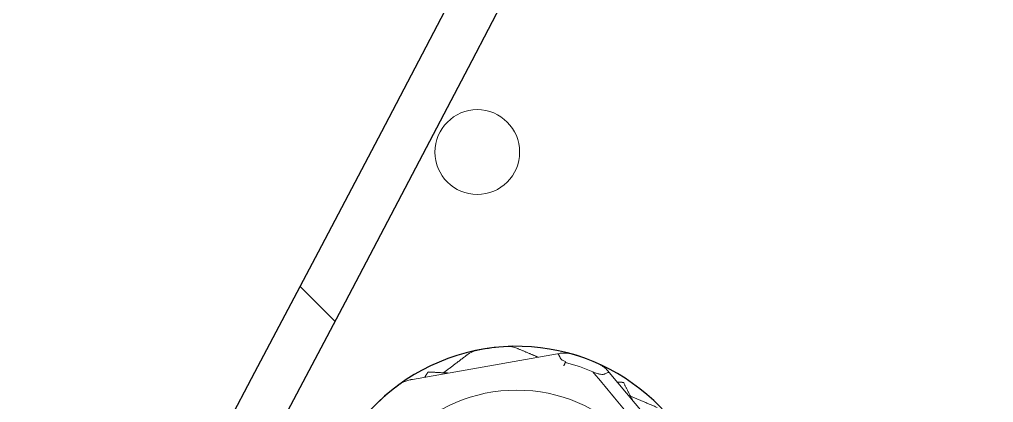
# Model space of a CAD drawing. Header units: millimetres. Extents: x 0 to 118900, y 0 to 84100.
# Drawn here: x 84824.8 to 85238.8, y 49262 to 49424.6 of the extents above; entities that cross this region are included whole.
import ezdxf

# ---------------------------------------------------------------- set-up
doc = ezdxf.new("R2010")
doc.units = ezdxf.units.MM
doc.header["$LTSCALE"] = 100
doc.layers.add('Hatch', color=7, linetype='Continuous', lineweight=18)
doc.layers.add('Visible', color=7, linetype='Continuous', lineweight=25)
doc.layers.add('P_Anti-Foam (AF)', color=6, linetype='Continuous', lineweight=18, true_color=0xff00ff)
doc.layers.add('P_Pressurized Air (PA)', color=3, linetype='Continuous', lineweight=18, true_color=0x00ff00)

msp = doc.modelspace()

# ---------------------------------------------------------------- hatches: boundary and pattern name
at = {"layer": 'Hatch'}
h = msp.add_hatch(dxfattribs=at)
h.set_pattern_fill('ANSI31', color=256, scale=2540, angle=90.00021045915, style=0)
h.set_pattern_definition([(135.00021045915, (0, 0), (-224.5055783671478, -224.5072276832807), [])])
edge = h.paths.add_edge_path()
edge.add_ellipse((63832.26224651564, 60471.07866336872), major_axis=(-2672.617190233979, -23729.97086712215), ratio=1, start_angle=54.41072852725948, end_angle=90)
edge.add_line((87562.23311363779, 57798.46147313475), (87582.10746109768, 57796.22310027855))
edge.add_ellipse((63832.26224651557, 60471.07866336872), major_axis=(12599.99999999995, 20308.86505937751), ratio=1, start_angle=269.99999999999847, end_angle=295.3903101269922, ccw=False)
edge.add_ellipse((63832.26224643614, 60471.07866341878), major_axis=(12800.00000000709, 20183.40902831604), ratio=1, start_angle=269.99999999999994, end_angle=270.5659876099541, ccw=False)
edge.add_ellipse((63832.2622465152, 60471.07866336905), major_axis=(16013.41164640456, 17742.05871489609), ratio=1, start_angle=270, end_angle=279.68616764822156, ccw=False)
edge.add_line((81574.32096141133, 44457.66701696448), (81574.32096141131, 44487.5323560815))
h = msp.add_hatch(dxfattribs=at)
h.set_pattern_fill('ANSI31', color=256, scale=2540, angle=75.00017538262, style=0)
h.set_pattern_definition([(120.00017538262, (0, 0), (-274.9625797658591, -158.7508416623469), [])])
edge = h.paths.add_edge_path()
edge.add_ellipse((85019.39079999182, 49368.28695774468), major_axis=(17.88691440058354, -2.014520594632236), ratio=1, start_angle=0, end_angle=360)

# ---------------------------------------------------------------- linework, layer by layer
at = {"layer": 'P_Anti-Foam (AF)'}
for p, q in [((84991.85578892764, 49271.80208620262), (85053.49837879399, 49282.68251999278)), ((85053.498378794, 49282.6825199928), (85054.21520732799, 49282.80904623739)), ((85075.0119438935, 49275.24379625567), (85075.48050283108, 49274.68558892384)), ((84991.8557889277, 49271.80208620262), (84991.13901761925, 49271.67557005882)), ((85115.72394433904, 49226.74245455227), (85075.48055100924, 49274.68553152792))]:
    msp.add_line(p, q, dxfattribs=at)
msp.add_circle((85036.16565528928, 49200.82359831396), 66.39999999999415, dxfattribs=at)
for centre, radius, start, end in [((85036.16990647189, 49200.78965211941), 85.03412942822216, 93.1611729544174, 101.1151441723797), ((85036.15397373427, 49200.79148592866), 85.03408878169593, 66.03308709622266, 73.9870672940287), ((85036.16565397586, 49200.82359470337), 80.87817840942125, 66.3987147535942, 75.18381932026475), ((85036.18744979246, 49200.79763391479), 85.03381746055676, 126.0330743070143, 133.987080004243)]:
    msp.add_arc(centre, radius, start, end, dxfattribs=at)
for points, knots in [([(85019.77691386233, 49284.22868901237), (85018.12325758282, 49283.90375239093), (85016.45024966088, 49283.19165553776), (85014.96415834638, 49282.10885369209), (85014.90476315627, 49282.06468530564), (85014.84575005986, 49282.02003691184)], [-1.021351199375576, -1.021351199375576, -1.021351199375576, -1.021351199375576, -0.7685594683503479, -0.7685594683503479, -0.7579552790704064, -0.7579552790704064, -0.7579552790704064, -0.7579552790704064]), ([(85036.80423733268, 49284.76996341062), (85036.73603646884, 49284.79868042282), (85036.66758368029, 49284.82683802766), (85034.96036895491, 49285.50973268534), (85033.16342530753, 49285.78727721022), (85031.48070879567, 49285.69438996998)], [-1.284747331375997, -1.284747331375997, -1.284747331375997, -1.284747331375997, -1.274143142095517, -1.274143142095517, -1.021351411070225, -1.021351411070225, -1.021351411070225, -1.021351411070225]), ([(85054.71666920674, 49280.71246674438), (85054.69027066359, 49280.77959278243), (85054.66410362364, 49280.84544780057), (85054.63838335725, 49280.90995569258), (85054.60755565349, 49280.98727332817), (85054.57735919743, 49281.06271564621), (85054.54766073078, 49281.13610046102), (85054.49323334773, 49281.2705903481), (85054.44049009179, 49281.39810435042), (85054.38848276413, 49281.51754053657), (85054.33644015962, 49281.63705773695), (85054.28513057143, 49281.7485083147), (85054.23460906617, 49281.85121967999), (85054.18423161519, 49281.95363817968), (85054.1346385808, 49282.04736257914), (85054.08551883641, 49282.13175179065), (85054.04452192706, 49282.20218572499), (85054.0038543785, 49282.2661185841), (85053.96393378355, 49282.3233902481), (85053.90986957104, 49282.40095290509), (85053.85716984939, 49282.46632937765), (85053.80660879436, 49282.51925643298), (85053.7396617021, 49282.58933630877), (85053.67649951373, 49282.63738934592), (85053.61934728482, 49282.66303070607), (85053.57594423482, 49282.68250349405), (85053.53599101286, 49282.68914314397), (85053.49837879399, 49282.68251999278)], [4.476152426671398e-05, 4.476152426671398e-05, 4.476152426671398e-05, 4.476152426671398e-05, 0.0530547112331947, 0.0530547112331947, 0.0530547112331947, 0.116591184779803, 0.116591184779803, 0.116591184779803, 0.23303234738372, 0.23303234738372, 0.23303234738372, 0.34955249267195, 0.34955249267195, 0.34955249267195, 0.465740398762279, 0.465740398762279, 0.465740398762279, 0.56271454039453, 0.56271454039453, 0.56271454039453, 0.694046014941028, 0.694046014941028, 0.694046014941028, 0.867939940555574, 0.867939940555574, 0.867939940555574, 1, 1, 1, 1]), ([(85054.22174827437, 49282.81017070849), (85054.44613272321, 49282.84963772111), (85054.67177897572, 49282.88226335855), (85054.89877648093, 49282.90833392719), (85055.12566163138, 49282.93439159193), (85055.35410711041, 49282.95391032851), (85055.58336141518, 49282.96694322413), (85055.81043124892, 49282.97985193458), (85056.03824505782, 49282.98640219386), (85056.2665046067, 49282.98664308921), (85056.49272991577, 49282.98688183771), (85056.71940365733, 49282.98092003838), (85056.94607805507, 49282.96874079106), (85057.2464398576, 49282.95260230912), (85057.54683354528, 49282.92555414661), (85057.84637580875, 49282.88739897899), (85058.14445188027, 49282.84943057231), (85058.44157026056, 49282.80047051987), (85058.7364486866, 49282.74027070495), (85059.03028153603, 49282.68028434586), (85059.32236005172, 49282.60903219284), (85059.61099473965, 49282.52620572684)], [0.00123487325250775, 0.00123487325250775, 0.00123487325250775, 0.00123487325250775, 0.128406620996667, 0.128406620996667, 0.128406620996667, 0.255515423781419, 0.255515423781419, 0.255515423781419, 0.381413058484243, 0.381413058484243, 0.381413058484243, 0.506188698595562, 0.506188698595562, 0.506188698595562, 0.671526454189549, 0.671526454189549, 0.671526454189549, 0.836054918687572, 0.836054918687572, 0.836054918687572, 1, 1, 1, 1]), ([(85055.14710106929, 49280.23867332935), (85055.03068236544, 49280.33004779554), (85054.9317070793, 49280.42854118746), (85054.80118214518, 49280.58740114433), (85054.75687179995, 49280.64899979209), (85054.71666920674, 49280.71246674438)], [-0.08169384228352707, -0.08169384228352707, -0.08169384228352707, -0.08169384228352707, -0.05871852998284734, -0.05871852998284734, -0.04561007490987287, -0.04561007490987287, -0.04561007490987287, -0.04561007490987287]), ([(85055.14710106929, 49280.23867332935), (85055.3663437697, 49280.07054538266), (85055.6163188924, 49279.91909661073), (85056.22592963319, 49279.60215341096), (85056.61993754313, 49279.43939283695), (85057.00081268471, 49279.29856653404)], [-0.1818308455682972, -0.1818308455682972, -0.1818308455682972, -0.1818308455682972, -0.1388268549245148, -0.1388268549245148, -0.07889203157549073, -0.07889203157549073, -0.07889203157549073, -0.07889203157549073]), ([(85056.12819421678, 49277.48810243144), (85056.1646542037, 49277.58229443501), (85056.20293824008, 49277.67615744581), (85056.28960330645, 49277.88276280266), (85056.33884397594, 49277.99643566228), (85056.43511427625, 49278.21454535646), (85056.48234837959, 49278.31966931694), (85056.59886032701, 49278.57168503864), (85056.66939728516, 49278.71818043398), (85056.82671111662, 49279.01563249543), (85056.91027815084, 49279.15616548218), (85057.0008040299, 49279.29854816291)], [2.15831690363219e-06, 2.15831690363219e-06, 2.15831690363219e-06, 2.15831690363219e-06, 0.0151524883650525, 0.0151524883650525, 0.03366742549759099, 0.03366742549759099, 0.05102098851265779, 0.05102098851265779, 0.07579973497032146, 0.07579973497032146, 0.1027022878142867, 0.1027022878142867, 0.1027022878142867, 0.1027022878142867]), ([(85056.84772277583, 49279.01266894643), (85056.72773418351, 49278.78507599919), (85056.5803959625, 49278.49152390324), (85056.34779012, 49278.00946003143), (85056.23110843336, 49277.75398843436), (85056.12819422863, 49277.48810242684)], [-0.08252258945475173, -0.08252258945475173, -0.08252258945475173, -0.08252258945475173, -0.04276846453838863, -0.04276846453838863, -2.158305531616182e-06, -2.158305531616182e-06, -2.158305531616182e-06, -2.158305531616182e-06]), ([(85057.00081113055, 49279.29855889019), (85056.97695147766, 49279.25840422564), (85056.94648199675, 49279.21008292321), (85056.88915746237, 49279.10190814539), (85056.86936042419, 49279.05535787963), (85056.84772362337, 49279.01267051902)], [-0.01957232545957691, -0.01957232545957691, -0.01957232545957691, -0.01957232545957691, -0.01005740343283946, -0.01005740343283946, -1.906299310943488e-05, -1.906299310943488e-05, -1.906299310943488e-05, -1.906299310943488e-05]), ([(85070.69559128102, 49278.49394993162), (85070.89864483771, 49278.39971521788), (85071.3068865288, 49278.21025515855), (85071.90055425666, 49277.88151477934), (85072.48129831546, 49277.5185829896), (85073.10501603122, 49277.07646521973), (85073.7553077718, 49276.54549010572), (85074.40994010612, 49275.92873317964), (85074.79955235662, 49275.48598232641), (85074.99022664446, 49275.26856194592)], [0, 0, 0, 0, 0.122224151928961, 0.245733171534255, 0.370626166986346, 0.496998989998766, 0.66500535859333, 0.832604527608603, 0.9938768701900544, 0.9938768701900544, 0.9938768701900544, 0.9938768701900544]), ([(84986.16612564438, 49269.56257586884), (84986.34926208347, 49269.69130805414), (84986.71746016013, 49269.95012570542), (84987.2989915506, 49270.29988685375), (84987.90367172801, 49270.62136006586), (84988.59841580008, 49270.94045656521), (84989.38339960336, 49271.23813817475), (84990.24486745265, 49271.49669530274), (84990.82313227655, 49271.61273660419), (84991.10678587592, 49271.66916005338)], [0, 0, 0, 0, 0.122224154720803, 0.245733175262677, 0.370626169790275, 0.496998990015822, 0.665005356909097, 0.832604525914586, 0.9938910091340846, 0.9938910091340846, 0.9938910091340846, 0.9938910091340846]), ([(85068.54770205189, 49274.93784039865), (85069.18112648434, 49274.69418542305), (85069.80698924944, 49274.46608065968), (85070.8260049787, 49274.15510757666), (85071.26630316232, 49274.03711058189), (85072.1304441046, 49273.88008331721), (85072.55435052044, 49273.84020959668), (85073.11540800695, 49273.90557853693), (85073.31264801318, 49273.95613832996), (85073.49405763882, 49274.05672836587), (85073.51588728339, 49274.07006291965), (85073.53480943492, 49274.08714290919)], [-0.2914754991887047, -0.2914754991887047, -0.2914754991887047, -0.2914754991887047, -0.1933775654471859, -0.1933775654471859, -0.1301104070083889, -0.1301104070083889, -0.06684324856959156, -0.06684324856959156, -0.033421624284796, -0.033421624284796, -0.02865756201001234, -0.02865756201001234, -0.02865756201001234, -0.02865756201001234]), ([(85111.97928967893, 49222.64887849492), (85108.74239868534, 49226.5050770216), (85105.11465880915, 49230.85525795105), (85101.36432502566, 49235.37606176495), (85099.48915813392, 49237.63646367191), (85097.68261623263, 49239.81771013122), (85096.07797458186, 49241.75772506263), (85094.47333293107, 49243.69773999403), (85092.6688879394, 49245.88074977227), (85090.26342481855, 49248.79181647058), (85087.85796169768, 49251.70288316891), (85086.05351780923, 49253.88589707427), (85084.4490160314, 49255.82575221139), (85082.8445142536, 49257.76560734852), (85081.03797284942, 49259.94686388827), (85079.16262384568, 49262.20750400726), (85075.41192583818, 49266.72878424524), (85071.78418806999, 49271.07900557589), (85068.54770205189, 49274.93784039865)], [0, 0, 0, 0, 0.25, 0.25, 0.25, 0.375, 0.375, 0.375, 0.5, 0.5, 0.5, 0.625, 0.625, 0.625, 0.75, 0.75, 0.75, 1, 1, 1, 1]), ([(85075.48052692018, 49274.68556022589), (85075.48003014462, 49274.686150908), (85075.47937171427, 49274.68691828592), (85075.45839726462, 49274.71088408276), (85075.42905599039, 49274.72997549332), (85075.35224099937, 49274.75877328931), (85075.30471675833, 49274.76807539428), (85075.13736537601, 49274.77757745262), (85074.99352100781, 49274.7584997502), (85074.66348613387, 49274.65562212132), (85074.47809382649, 49274.57466633454), (85074.04521888938, 49274.36787091288), (85073.79858863333, 49274.24054419439), (85073.53480943492, 49274.08714290919)], [-0.2383271680074981, -0.2383271680074981, -0.2383271680074981, -0.2383271680074981, -0.2374164327226835, -0.2374164327226835, -0.2085075427157309, -0.2085075427157309, -0.1789742080383253, -0.1789742080383253, -0.1190148466158232, -0.1190148466158232, -0.06060891550193181, -0.06060891550193181, -0.0001158458528454712, -0.0001158458528454712, -0.0001158458528454712, -0.0001158458528454712])]:
    msp.add_open_spline(points, degree=3, knots=knots, dxfattribs=at)
for points, weights in [([(85045.22048888149, 49281.22140303924), (85041.09003164589, 49282.96293568913), (85036.80423733268, 49284.76996341062)], [1.89908153006421, 1.884006260278073, 1.863313241787154]), ([(85014.84575005986, 49282.02003691184), (85009.82025502285, 49278.2140208793), (85005.02733027177, 49274.58413997982)], [1.863369940332769, 1.891528704069003, 1.909285187087458]), ([(84998.48470580268, 49274.93261291921), (84997.75857490631, 49273.81655178424), (84997.04370361417, 49272.71779662911)], [1.687392608829964, 1.694664903439388, 1.701532002228544]), ([(85007.01699675247, 49274.4781664626), (85002.85401105537, 49274.69989519992), (84998.48470580256, 49274.93261291915)], [1.731201066768416, 1.711528438549825, 1.687392608829967]), ([(85081.50546984375, 49270.51076511058), (85080.17586710046, 49270.58158234581), (85078.86688157749, 49270.65130146769)], [1.687392608829966, 1.694664903439564, 1.701532002228874]), ([(85085.37805314259, 49262.89436116722), (85083.4885830133, 49266.61047690517), (85081.50546984366, 49270.51076511064)], [1.731201066768705, 1.711528438550001, 1.687392608829965]), ([(85095.8238811973, 49259.88539714774), (85090.01502710742, 49262.33459550011), (85084.47499566025, 49264.67044964323)], [1.863313241787133, 1.891471148709546, 1.90922709143442])]:
    msp.add_rational_spline(points, weights, degree=2, dxfattribs=at)
at = {"layer": 'P_Pressurized Air (PA)'}
msp.add_circle((85019.3907999918, 49368.28695774468), 17.99999999999998, dxfattribs=at)
at = {"layer": 'Visible'}
for centre, radius, start, end in [((63832.26224651563, 60471.07866336872), 23879.99999999998, 317.9847997628156, 353.5740712355561), ((63832.26224651563, 60471.07866336872), 23899.99999999997, 317.9316058503842, 353.5740712355562), ((63832.26224651571, 60471.07866336872), 24500, 329.0502769211407, 336.0486208491747), ((85036.16565528927, 49200.82359831377), 85.00000000000014, 20.08129820046335, 273.8210934921577)]:
    msp.add_arc(centre, radius, start, end, dxfattribs=at)

doc.saveas('drawing.dxf')
